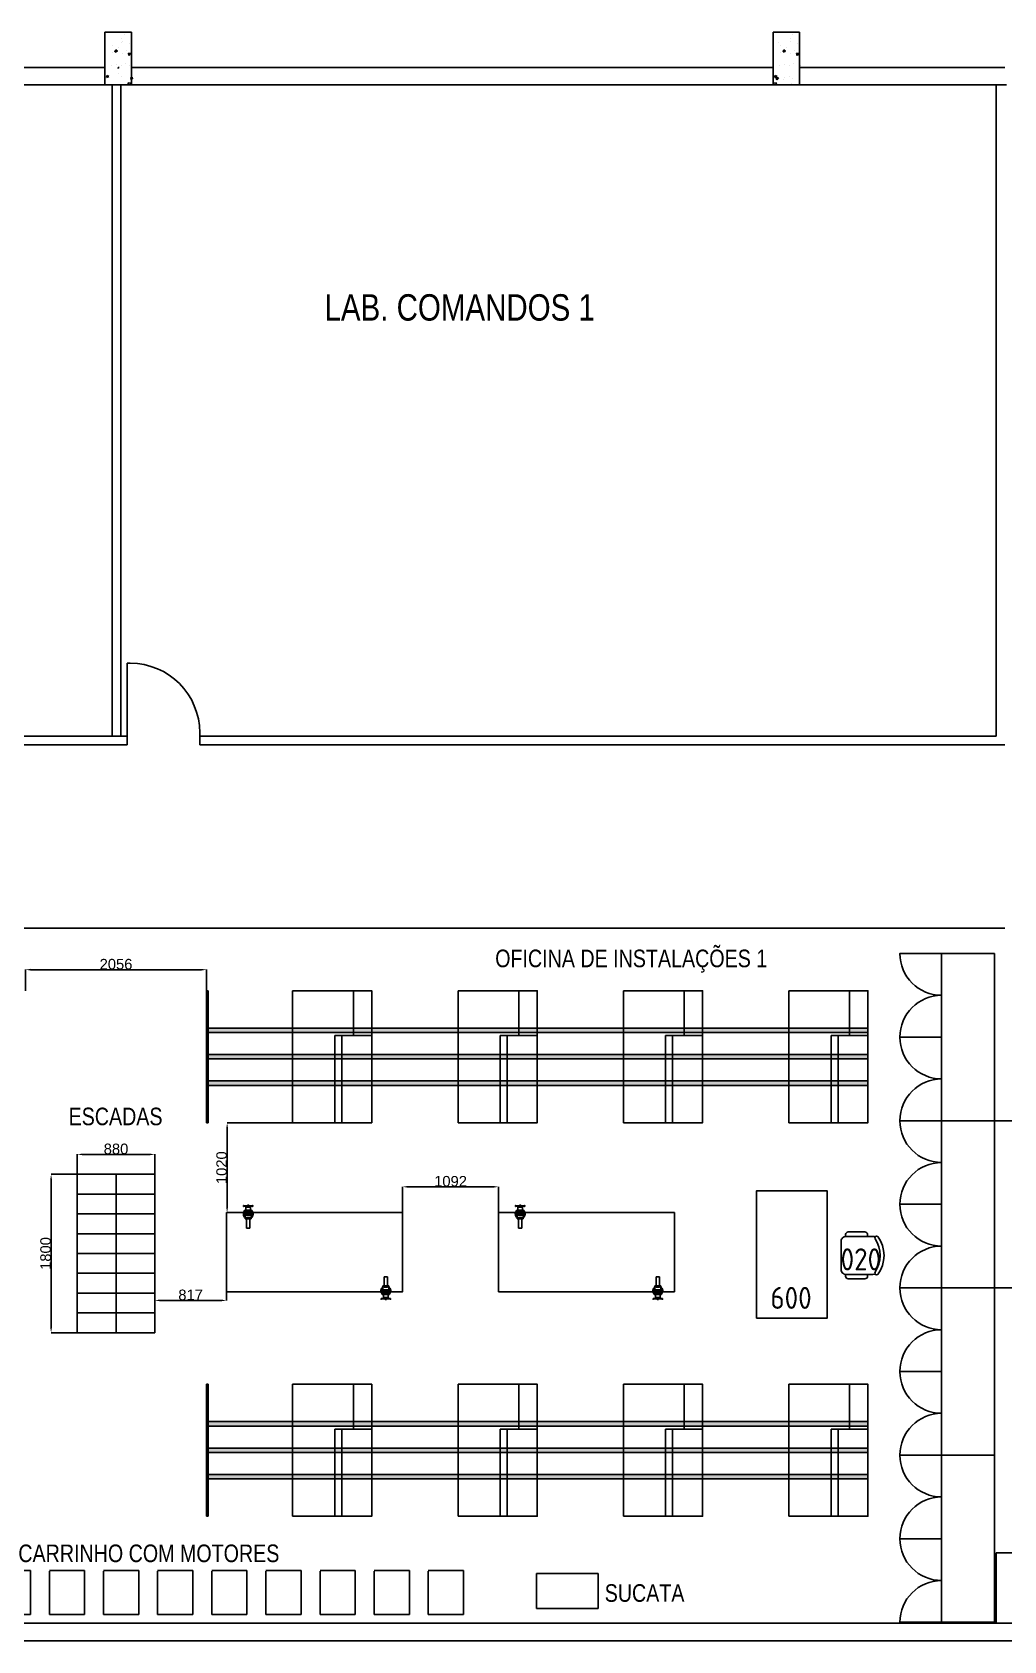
# Model space of a CAD drawing. Header units: millimetres. Extents: x 18768 to 1484868, y -11027 to 520152.
# Drawn here: x 537715 to 548760, y 148345 to 166625 of the extents above; entities that cross this region are included whole.
import ezdxf
from ezdxf.enums import TextEntityAlignment as Align

# ---------------------------------------------------------------- set-up
doc = ezdxf.new("R2010")
doc.units = ezdxf.units.MM
for name, color, linetype in [('4-MOBILIA', 4, 'Continuous'), ('A Construir', 1, 'Continuous'), ('L025-CONTORNO', 7, 'Continuous'), ('L025-TEXTO', 7, 'Continuous'), ('L035-ARRANJO-ADQUIRIR', 102, 'Continuous'), ('L035-TEXTO', 40, 'Continuous'), ('PAREDES', 7, 'Continuous')]:
    doc.layers.add(name, color=color, linetype=linetype)
doc.styles.add('ISO-CP--25', font='isocp.shx', dxfattribs={"height": 250})
doc.styles.get("Standard").update_dxf_attribs({"font": 'arial.ttf'})
doc.dimstyles.new('ISO-25', dxfattribs={"dimtxt": 2.5, "dimasz": 2.5, "dimexe": 1.25, "dimexo": 0.625, "dimtad": 1, "dimtxsty": 'Standard', "dimcen": 2.5, "dimadec": 0, "dimazin": 0, "dimtfac": 1, "dimtmove": 0, "dimatfit": 3, "dimfxl": 1, "dimarcsym": 0})

# ---------------------------------------------------------------- blocks, each defined once
blk = doc.blocks.new('*D175')
at = {"color": 0, "lineweight": -2, "transparency": 16777216}
for p, q in [((537640, 155732), (537640, 155973)), ((537700, 155971), (539636, 155971)), ((539696, 155732), (539696, 155973))]:
    blk.add_line(p, q, dxfattribs=at)
at = {"color": 0, "lineweight": 15, "transparency": 16777216}
for points in [[(537700, 155981), (537700, 155961), (537640, 155971)], [(539636, 155981), (539636, 155961), (539696, 155971)]]:
    blk.add_solid(points, dxfattribs=at)
at = {"layer": 'DEFPOINTS', "color": 0, "lineweight": 15, "transparency": 16777216}
for p in [(539696, 155971), (537640, 155731), (539696, 155731)]:
    blk.add_point(p, dxfattribs=at)
at = {"color": 0, "transparency": 16777216, "insert": (538668, 156033), "char_height": 120, "attachment_point": 5}
blk.add_mtext('2056', dxfattribs=at)
blk = doc.blocks.new('*D172')
at = {"color": 0, "lineweight": -2, "transparency": 16777216}
for p, q in [((541925, 153212), (541925, 153505)), ((541985, 153504), (542957, 153504)), ((543017, 153212), (543017, 153505))]:
    blk.add_line(p, q, dxfattribs=at)
at = {"color": 0, "lineweight": 15, "transparency": 16777216}
for points in [[(541985, 153514), (541985, 153494), (541925, 153504)], [(542957, 153514), (542957, 153494), (543017, 153504)]]:
    blk.add_solid(points, dxfattribs=at)
at = {"layer": 'DEFPOINTS', "color": 0, "lineweight": 15, "transparency": 16777216}
for p in [(543017, 153504), (541925, 153211), (543017, 153211)]:
    blk.add_point(p, dxfattribs=at)
at = {"color": 0, "transparency": 16777216, "insert": (542471, 153566), "char_height": 120, "attachment_point": 5}
blk.add_mtext('1092', dxfattribs=at)
blk = doc.blocks.new('*D176')
at = {"color": 0, "lineweight": -2, "transparency": 16777216}
for p, q in [((541125, 154231), (539930, 154231)), ((539931, 153271), (539931, 154171)), ((539925, 153211), (539933, 153211))]:
    blk.add_line(p, q, dxfattribs=at)
at = {"color": 0, "lineweight": 15, "transparency": 16777216}
for points in [[(539921, 154171), (539941, 154171), (539931, 154231)], [(539921, 153271), (539941, 153271), (539931, 153211)]]:
    blk.add_solid(points, dxfattribs=at)
at = {"layer": 'DEFPOINTS', "color": 0, "lineweight": 15, "transparency": 16777216}
for p in [(539931, 154231), (541126, 154231), (539925, 153211)]:
    blk.add_point(p, dxfattribs=at)
at = {"color": 0, "transparency": 16777216, "insert": (539869, 153721), "char_height": 120, "attachment_point": 5, "rotation": 90}
blk.add_mtext('1020', dxfattribs=at)
blk = doc.blocks.new('*D177')
at = {"color": 0, "lineweight": -2, "transparency": 16777216}
for p, q in [((539108, 152295), (539108, 152212)), ((539925, 152311), (539925, 152212)), ((539865, 152213), (539168, 152213))]:
    blk.add_line(p, q, dxfattribs=at)
at = {"color": 0, "lineweight": 15, "transparency": 16777216}
for points in [[(539168, 152223), (539168, 152203), (539108, 152213)], [(539865, 152223), (539865, 152203), (539925, 152213)]]:
    blk.add_solid(points, dxfattribs=at)
at = {"layer": 'DEFPOINTS', "color": 0, "lineweight": 15, "transparency": 16777216}
for p in [(539108, 152296), (539925, 152311), (539108, 152213)]:
    blk.add_point(p, dxfattribs=at)
at = {"color": 0, "transparency": 16777216, "insert": (539516, 152275), "char_height": 120, "attachment_point": 5}
blk.add_mtext('817', dxfattribs=at)
blk = doc.blocks.new('*D178')
at = {"color": 0, "lineweight": -2, "transparency": 16777216}
for p, q in [((538228, 153646), (538228, 153873)), ((538288, 153872), (539048, 153872)), ((539108, 153646), (539108, 153873))]:
    blk.add_line(p, q, dxfattribs=at)
at = {"color": 0, "lineweight": 15, "transparency": 16777216}
for points in [[(538288, 153882), (538288, 153862), (538228, 153872)], [(539048, 153882), (539048, 153862), (539108, 153872)]]:
    blk.add_solid(points, dxfattribs=at)
at = {"layer": 'DEFPOINTS', "color": 0, "lineweight": 15, "transparency": 16777216}
for p in [(539108, 153872), (538228, 153646), (539108, 153646)]:
    blk.add_point(p, dxfattribs=at)
at = {"color": 0, "transparency": 16777216, "insert": (538668, 153934), "char_height": 120, "attachment_point": 5}
blk.add_mtext('880', dxfattribs=at)
blk = doc.blocks.new('*D179')
at = {"color": 0, "lineweight": -2, "transparency": 16777216}
for p, q in [((538227, 153646), (537929, 153646)), ((537930, 153586), (537930, 151906)), ((538227, 151846), (537929, 151846))]:
    blk.add_line(p, q, dxfattribs=at)
at = {"color": 0, "lineweight": 15, "transparency": 16777216}
for points in [[(537920, 153586), (537940, 153586), (537930, 153646)], [(537920, 151906), (537940, 151906), (537930, 151846)]]:
    blk.add_solid(points, dxfattribs=at)
at = {"layer": 'DEFPOINTS', "color": 0, "lineweight": 15, "transparency": 16777216}
for p in [(538228, 153646), (537930, 151846), (538228, 151846)]:
    blk.add_point(p, dxfattribs=at)
at = {"color": 0, "transparency": 16777216, "insert": (537868, 152746), "char_height": 120, "attachment_point": 5, "rotation": 90}
blk.add_mtext('1800', dxfattribs=at)
blk = doc.blocks.new('*U169')
for p, q in [((-200, 250), (200, 250)), ((-200, -250), (-200, 242)), ((200, 250), (200, -250)), ((200, -250), (-200, -250))]:
    blk.add_line(p, q)
blk = doc.blocks.new('*U170')
at = {"color": 0, "linetype": 'ByBlock', "lineweight": -2, "transparency": 16777216}
for p in [(-8000, 0), (-7385, 0), (-6769, 0), (-6154, 0), (-5538, 0), (-4923, 0), (-4308, 0), (-3692, 0), (-3077, 0), (-2462, 0), (-1846, 0), (-1231, 0), (-615, 0), (0, 0)]:
    blk.add_blockref('*U169', p, dxfattribs=at)
blk = doc.blocks.new('BL_SENAI_id9320210400')
at = {"layer": 'L035-ARRANJO-ADQUIRIR', "color": 0}
for points in [[(-690, 550, -0.290756), (-310, 550, 0.829608), (-284, 579, 0.333333), (-716, 579, 0.829608), (-690, 550)], [(-710, 550, 0.129448), (-717, 523), (-717, 219, 0.414214), (-663, 164), (-338, 164, 0.414214), (-284, 219), (-284, 525, 0.120944), (-290, 550)], [(-717, 464), (-737, 464, 0.414214), (-767, 434), (-767, 244, 0.414214), (-737, 214), (-717, 214)], [(-284, 214), (-264, 214, 0.414214), (-234, 244), (-234, 434, 0.414214), (-264, 464), (-284, 464)]]:
    blk.add_lwpolyline(points, format="xyb", dxfattribs=at)
at = {"layer": 'L025-TEXTO', "style": 'ISO-CP--25'}
blk.add_attdef('rmp_mt_codmaterial', (15, 15), '', height=40, dxfattribs=at)
at = {"layer": 'L025-TEXTO', "style": 'ISO-CP--25', "flags": 1}
for tag in ['rmp_mt_nomeunid', 'rmp_mt_potencia', 'rmp_mt_cod']:
    blk.add_attdef(tag, (15, 15), '', height=40, dxfattribs=at)
blk = doc.blocks.new('BL_SENAI_id9320220810')
at = {"layer": 'L025-CONTORNO', "color": 0}
blk.add_lwpolyline([(-688, 238), (112, 238), (112, 1688), (-688, 1688)], close=True, dxfattribs=at)
at = {"layer": 'L025-TEXTO', "style": 'ISO-CP--25'}
blk.add_attdef('rmp_mt_codmaterial', (15, 15), '', height=40, dxfattribs=at)
at = {"layer": 'L025-TEXTO', "style": 'ISO-CP--25', "flags": 1}
for tag in ['rmp_mt_nomeunid', 'rmp_mt_potencia', 'rmp_mt_cod']:
    blk.add_attdef(tag, (15, 15), '', height=40, dxfattribs=at)
blk = doc.blocks.new('*D180')
at = {"color": 0, "lineweight": -2, "transparency": 16777216}
for p, q in [((548654, 154255), (549010, 154255)), ((549009, 154195), (549009, 152415)), ((548654, 152355), (549010, 152355))]:
    blk.add_line(p, q, dxfattribs=at)
at = {"color": 0, "lineweight": 15, "transparency": 16777216}
for points in [[(548999, 154195), (549019, 154195), (549009, 154255)], [(548999, 152415), (549019, 152415), (549009, 152355)]]:
    blk.add_solid(points, dxfattribs=at)
at = {"layer": 'DEFPOINTS', "color": 0, "lineweight": 15, "transparency": 16777216}
for p in [(548653, 154255), (548653, 152355), (549009, 152355)]:
    blk.add_point(p, dxfattribs=at)
at = {"color": 0, "transparency": 16777216, "insert": (548947, 153305), "char_height": 120, "attachment_point": 5, "rotation": 90}
blk.add_mtext('1900', dxfattribs=at)

msp = doc.modelspace()

# ---------------------------------------------------------------- hatches: boundary and pattern name
at = {"true_color": 0xf4ee51}
h = msp.add_hatch(color=41, dxfattribs=at)
h.dxf.hatch_style = 1
h.paths.add_polyline_path([(540675.884, 155306.259), (539695.884, 155306.259), (539695.884, 155256.259), (540675.884, 155256.259)])
h.paths.add_polyline_path([(541155.749, 155306.259), (540675.884, 155306.259), (540675.884, 155256.259), (541155.749, 155256.259)])
h.paths.add_polyline_path([(541235.504, 155306.259), (541155.749, 155306.259), (541155.749, 155256.259), (541235.504, 155256.259)])
h.paths.add_polyline_path([(541575.884, 155306.259), (541235.504, 155306.259), (541235.504, 155256.259), (541575.884, 155256.259)])
h.paths.add_polyline_path([(542555.884, 155306.259), (541575.884, 155306.259), (541575.884, 155256.259), (542555.884, 155256.259)])
h.paths.add_polyline_path([(543035.749, 155306.259), (542555.884, 155306.259), (542555.884, 155256.259), (543035.749, 155256.259)])
h.paths.add_polyline_path([(543115.504, 155306.259), (543035.749, 155306.259), (543035.749, 155256.259), (543115.504, 155256.259)])
h.paths.add_polyline_path([(543455.884, 155306.259), (543115.504, 155306.259), (543115.504, 155256.259), (543455.884, 155256.259)])
h.paths.add_polyline_path([(544435.884, 155306.259), (543455.884, 155306.259), (543455.884, 155256.259), (544435.884, 155256.259)])
h.paths.add_polyline_path([(545335.884, 155306.259), (544435.884, 155306.259), (544435.884, 155256.259), (545335.884, 155256.259)])
h.paths.add_polyline_path([(546315.884, 155306.259), (545335.884, 155306.259), (545335.884, 155256.259), (546315.884, 155256.259)])
h.paths.add_polyline_path([(546795.749, 155306.259), (546315.884, 155306.259), (546315.884, 155256.259), (546795.749, 155256.259)])
h.paths.add_polyline_path([(546875.504, 155306.259), (546795.749, 155306.259), (546795.749, 155256.259), (546875.504, 155256.259)])
h.paths.add_polyline_path([(547215.884, 155306.259), (546875.504, 155306.259), (546875.504, 155256.259), (547215.884, 155256.259)])
h = msp.add_hatch(color=41, dxfattribs=at)
h.dxf.hatch_style = 1
h.paths.add_polyline_path([(540675.884, 155006.259), (539695.884, 155006.259), (539695.884, 154956.259), (540675.884, 154956.259)])
h.paths.add_polyline_path([(541155.749, 155006.259), (540675.884, 155006.259), (540675.884, 154956.259), (541155.749, 154956.259)])
h.paths.add_polyline_path([(541235.503, 155006.259), (541155.749, 155006.259), (541155.749, 154956.259), (541235.503, 154956.259)])
h.paths.add_polyline_path([(541575.884, 155006.259), (541235.503, 155006.259), (541235.503, 154956.259), (541575.884, 154956.259)])
h.paths.add_polyline_path([(542555.884, 155006.259), (541575.884, 155006.259), (541575.884, 154956.259), (542555.884, 154956.259)])
h.paths.add_polyline_path([(543035.749, 155006.259), (542555.884, 155006.259), (542555.884, 154956.259), (543035.749, 154956.259)])
h.paths.add_polyline_path([(543115.503, 155006.259), (543035.749, 155006.259), (543035.749, 154956.259), (543115.503, 154956.259)])
h.paths.add_polyline_path([(543455.884, 155006.259), (543115.503, 155006.259), (543115.503, 154956.259), (543455.884, 154956.259)])
h.paths.add_polyline_path([(544435.884, 155006.259), (543455.884, 155006.259), (543455.884, 154956.259), (544435.884, 154956.259)])
h.paths.add_polyline_path([(545335.884, 155006.259), (544435.884, 155006.259), (544435.884, 154956.259), (545335.884, 154956.259)])
h.paths.add_polyline_path([(546315.884, 155006.259), (545335.884, 155006.259), (545335.884, 154956.259), (546315.884, 154956.259)])
h.paths.add_polyline_path([(546795.749, 155006.259), (546315.884, 155006.259), (546315.884, 154956.259), (546795.749, 154956.259)])
h.paths.add_polyline_path([(546875.503, 155006.259), (546795.749, 155006.259), (546795.749, 154956.259), (546875.503, 154956.259)])
h.paths.add_polyline_path([(547215.884, 155006.259), (546875.503, 155006.259), (546875.503, 154956.259), (547215.884, 154956.259)])
h = msp.add_hatch(color=41, dxfattribs=at)
h.dxf.hatch_style = 1
h.paths.add_polyline_path([(540675.884, 154706.259), (539695.884, 154706.259), (539695.884, 154656.259), (540675.884, 154656.259)])
h.paths.add_polyline_path([(541155.749, 154706.259), (540675.884, 154706.259), (540675.884, 154656.259), (541155.749, 154656.259)])
h.paths.add_polyline_path([(541235.504, 154706.259), (541155.749, 154706.259), (541155.749, 154656.259), (541235.504, 154656.259)])
h.paths.add_polyline_path([(541575.884, 154706.259), (541235.504, 154706.259), (541235.504, 154656.259), (541575.884, 154656.259)])
h.paths.add_polyline_path([(542555.884, 154706.259), (541575.884, 154706.259), (541575.884, 154656.259), (542555.884, 154656.259)])
h.paths.add_polyline_path([(543035.749, 154706.259), (542555.884, 154706.259), (542555.884, 154656.259), (543035.749, 154656.259)])
h.paths.add_polyline_path([(543115.504, 154706.259), (543035.749, 154706.259), (543035.749, 154656.259), (543115.504, 154656.259)])
h.paths.add_polyline_path([(543455.884, 154706.259), (543115.504, 154706.259), (543115.504, 154656.259), (543455.884, 154656.259)])
h.paths.add_polyline_path([(544435.884, 154706.259), (543455.884, 154706.259), (543455.884, 154656.259), (544435.884, 154656.259)])
h.paths.add_polyline_path([(545335.884, 154706.259), (544435.884, 154706.259), (544435.884, 154656.259), (545335.884, 154656.259)])
h.paths.add_polyline_path([(546315.884, 154706.259), (545335.884, 154706.259), (545335.884, 154656.259), (546315.884, 154656.259)])
h.paths.add_polyline_path([(546795.749, 154706.259), (546315.884, 154706.259), (546315.884, 154656.259), (546795.749, 154656.259)])
h.paths.add_polyline_path([(546875.504, 154706.259), (546795.749, 154706.259), (546795.749, 154656.259), (546875.504, 154656.259)])
h.paths.add_polyline_path([(547215.884, 154706.259), (546875.504, 154706.259), (546875.504, 154656.259), (547215.884, 154656.259)])
h = msp.add_hatch(color=41, dxfattribs=at)
h.dxf.hatch_style = 1
h.paths.add_polyline_path([(540675.884, 150835.481), (539695.884, 150835.481), (539695.884, 150785.481), (540675.884, 150785.481)])
h.paths.add_polyline_path([(541155.749, 150835.481), (540675.884, 150835.481), (540675.884, 150785.481), (541155.749, 150785.481)])
h.paths.add_polyline_path([(541235.504, 150835.481), (541155.749, 150835.481), (541155.749, 150785.481), (541235.504, 150785.481)])
h.paths.add_polyline_path([(541575.884, 150835.481), (541235.504, 150835.481), (541235.504, 150785.481), (541575.884, 150785.481)])
h.paths.add_polyline_path([(542555.884, 150835.481), (541575.884, 150835.481), (541575.884, 150785.481), (542555.884, 150785.481)])
h.paths.add_polyline_path([(543035.749, 150835.481), (542555.884, 150835.481), (542555.884, 150785.481), (543035.749, 150785.481)])
h.paths.add_polyline_path([(543115.504, 150835.481), (543035.749, 150835.481), (543035.749, 150785.481), (543115.504, 150785.481)])
h.paths.add_polyline_path([(543455.884, 150835.481), (543115.504, 150835.481), (543115.504, 150785.481), (543455.884, 150785.481)])
h.paths.add_polyline_path([(544435.884, 150835.481), (543455.884, 150835.481), (543455.884, 150785.481), (544435.884, 150785.481)])
h.paths.add_polyline_path([(545335.884, 150835.481), (544435.884, 150835.481), (544435.884, 150785.481), (545335.884, 150785.481)])
h.paths.add_polyline_path([(546315.884, 150835.481), (545335.884, 150835.481), (545335.884, 150785.481), (546315.884, 150785.481)])
h.paths.add_polyline_path([(546795.749, 150835.481), (546315.884, 150835.481), (546315.884, 150785.481), (546795.749, 150785.481)])
h.paths.add_polyline_path([(546875.504, 150835.481), (546795.749, 150835.481), (546795.749, 150785.481), (546875.504, 150785.481)])
h.paths.add_polyline_path([(547215.884, 150835.481), (546875.504, 150835.481), (546875.504, 150785.481), (547215.884, 150785.481)])
h = msp.add_hatch(color=41, dxfattribs=at)
h.dxf.hatch_style = 1
h.paths.add_polyline_path([(540675.884, 150535.481), (539695.884, 150535.481), (539695.884, 150485.481), (540675.884, 150485.481)])
h.paths.add_polyline_path([(541155.749, 150535.481), (540675.884, 150535.481), (540675.884, 150485.481), (541155.749, 150485.481)])
h.paths.add_polyline_path([(541235.503, 150535.481), (541155.749, 150535.481), (541155.749, 150485.481), (541235.503, 150485.481)])
h.paths.add_polyline_path([(541575.884, 150535.481), (541235.503, 150535.481), (541235.503, 150485.481), (541575.884, 150485.481)])
h.paths.add_polyline_path([(542555.884, 150535.481), (541575.884, 150535.481), (541575.884, 150485.481), (542555.884, 150485.481)])
h.paths.add_polyline_path([(543035.749, 150535.481), (542555.884, 150535.481), (542555.884, 150485.481), (543035.749, 150485.481)])
h.paths.add_polyline_path([(543115.503, 150535.481), (543035.749, 150535.481), (543035.749, 150485.481), (543115.503, 150485.481)])
h.paths.add_polyline_path([(543455.884, 150535.481), (543115.503, 150535.481), (543115.503, 150485.481), (543455.884, 150485.481)])
h.paths.add_polyline_path([(544435.884, 150535.481), (543455.884, 150535.481), (543455.884, 150485.481), (544435.884, 150485.481)])
h.paths.add_polyline_path([(545335.884, 150535.481), (544435.884, 150535.481), (544435.884, 150485.481), (545335.884, 150485.481)])
h.paths.add_polyline_path([(546315.884, 150535.481), (545335.884, 150535.481), (545335.884, 150485.481), (546315.884, 150485.481)])
h.paths.add_polyline_path([(546795.749, 150535.481), (546315.884, 150535.481), (546315.884, 150485.481), (546795.749, 150485.481)])
h.paths.add_polyline_path([(546875.503, 150535.481), (546795.749, 150535.481), (546795.749, 150485.481), (546875.503, 150485.481)])
h.paths.add_polyline_path([(547215.884, 150535.481), (546875.503, 150535.481), (546875.503, 150485.481), (547215.884, 150485.481)])
h = msp.add_hatch(color=41, dxfattribs=at)
h.dxf.hatch_style = 1
h.paths.add_polyline_path([(540675.884, 150235.481), (539695.884, 150235.481), (539695.884, 150185.481), (540675.884, 150185.481)])
h.paths.add_polyline_path([(541155.749, 150235.481), (540675.884, 150235.481), (540675.884, 150185.481), (541155.749, 150185.481)])
h.paths.add_polyline_path([(541235.504, 150235.481), (541155.749, 150235.481), (541155.749, 150185.481), (541235.504, 150185.481)])
h.paths.add_polyline_path([(541575.884, 150235.481), (541235.504, 150235.481), (541235.504, 150185.481), (541575.884, 150185.481)])
h.paths.add_polyline_path([(542555.884, 150235.481), (541575.884, 150235.481), (541575.884, 150185.481), (542555.884, 150185.481)])
h.paths.add_polyline_path([(543035.749, 150235.481), (542555.884, 150235.481), (542555.884, 150185.481), (543035.749, 150185.481)])
h.paths.add_polyline_path([(543115.504, 150235.481), (543035.749, 150235.481), (543035.749, 150185.481), (543115.504, 150185.481)])
h.paths.add_polyline_path([(543455.884, 150235.481), (543115.504, 150235.481), (543115.504, 150185.481), (543455.884, 150185.481)])
h.paths.add_polyline_path([(544435.884, 150235.481), (543455.884, 150235.481), (543455.884, 150185.481), (544435.884, 150185.481)])
h.paths.add_polyline_path([(545335.884, 150235.481), (544435.884, 150235.481), (544435.884, 150185.481), (545335.884, 150185.481)])
h.paths.add_polyline_path([(546315.884, 150235.481), (545335.884, 150235.481), (545335.884, 150185.481), (546315.884, 150185.481)])
h.paths.add_polyline_path([(546795.749, 150235.481), (546315.884, 150235.481), (546315.884, 150185.481), (546795.749, 150185.481)])
h.paths.add_polyline_path([(546875.504, 150235.481), (546795.749, 150235.481), (546795.749, 150185.481), (546875.504, 150185.481)])
h.paths.add_polyline_path([(547215.884, 150235.481), (546875.504, 150235.481), (546875.504, 150185.481), (547215.884, 150185.481)])

# ---------------------------------------------------------------- linework, layer by layer
for p, q in [((538830.251, 159453.508), (538795.251, 159453.508)), ((539620.251, 158663.508), (539620.251, 158524.6)), ((539695.884, 155731.259), (539715.884, 155731.259)), ((539715.884, 155731.259), (539715.884, 154231.259)), ((540675.884, 155731.259), (540675.884, 154231.259)), ((541367.194, 155731.259), (541367.194, 155221.759)), ((542555.884, 155731.259), (542555.884, 154231.259)), ((543247.194, 155731.259), (543247.194, 155221.759)), ((544435.884, 155731.259), (544435.884, 154231.259)), ((545127.194, 155731.259), (545127.194, 155221.759)), ((546315.884, 155731.259), (546315.884, 154231.259)), ((547007.194, 155731.259), (547007.194, 155221.759)), ((547215.884, 155306.259), (539695.884, 155306.259)), ((539695.884, 155306.259), (539695.884, 155256.259)), ((539695.884, 155256.259), (547215.884, 155256.259)), ((541575.884, 155221.759), (541155.749, 155221.759)), ((541155.749, 155221.759), (541155.749, 154231.259)), ((541235.503, 155221.759), (541235.503, 154231.259)), ((543455.884, 155221.759), (543035.749, 155221.759)), ((543035.749, 155221.759), (543035.749, 154231.259)), ((543115.503, 155221.759), (543115.503, 154231.259)), ((545335.884, 155221.759), (544915.749, 155221.759)), ((544915.749, 155221.759), (544915.749, 154231.259)), ((544995.503, 155221.759), (544995.503, 154231.259)), ((547215.884, 155221.759), (546795.749, 155221.759)), ((546795.749, 155221.759), (546795.749, 154231.259)), ((546875.503, 155221.759), (546875.503, 154231.259)), ((547215.884, 155256.259), (547215.884, 155306.259)), ((547215.884, 155006.259), (539695.884, 155006.259)), ((539695.884, 155006.259), (539695.884, 154956.259)), ((539695.884, 154956.259), (547215.884, 154956.259)), ((547215.884, 154956.259), (547215.884, 155006.259)), ((547215.884, 154706.259), (539695.884, 154706.259)), ((539695.884, 154706.259), (539695.884, 154656.259)), ((539695.884, 154656.259), (547215.884, 154656.259)), ((547215.884, 154656.259), (547215.884, 154706.259)), ((539715.884, 154231.259), (539695.884, 154231.259)), ((538227.85, 153645.87), (538667.85, 153645.87)), ((538227.85, 151845.87), (538227.85, 153645.87)), ((538667.85, 153645.87), (538667.85, 151845.87)), ((539107.85, 153645.87), (538667.85, 153645.87)), ((538667.85, 153645.87), (538667.85, 151845.87)), ((539107.85, 151845.87), (539107.85, 153645.87)), ((538227.85, 153420.87), (538667.85, 153420.87)), ((539107.85, 153420.87), (538667.85, 153420.87)), ((538227.85, 153195.87), (538667.85, 153195.87)), ((539107.85, 153195.87), (538667.85, 153195.87)), ((538227.85, 152970.87), (538667.85, 152970.87)), ((539107.85, 152970.87), (538667.85, 152970.87)), ((538227.85, 152745.87), (538667.85, 152745.87)), ((539107.85, 152745.87), (538667.85, 152745.87)), ((538227.85, 152520.87), (538667.85, 152520.87)), ((539107.85, 152520.87), (538667.85, 152520.87)), ((538227.85, 152295.87), (538667.85, 152295.87)), ((539107.85, 152295.87), (538667.85, 152295.87)), ((538227.85, 152070.87), (538667.85, 152070.87)), ((539107.85, 152070.87), (538667.85, 152070.87)), ((538667.85, 151845.87), (538227.85, 151845.87)), ((538667.85, 151845.87), (539107.85, 151845.87)), ((539695.884, 151260.481), (539715.884, 151260.481)), ((539715.884, 151260.481), (539715.884, 149760.481)), ((540675.884, 151260.481), (540675.884, 149760.481)), ((541367.194, 151260.481), (541367.194, 150750.981)), ((542555.884, 151260.481), (542555.884, 149760.481)), ((543247.194, 151260.481), (543247.194, 150750.981)), ((544435.884, 151260.481), (544435.884, 149760.481)), ((545127.194, 151260.481), (545127.194, 150750.981)), ((546315.884, 151260.481), (546315.884, 149760.481)), ((547007.194, 151260.481), (547007.194, 150750.981)), ((547215.884, 150835.481), (539695.884, 150835.481)), ((539695.884, 150835.481), (539695.884, 150785.481)), ((547215.884, 150785.481), (547215.884, 150835.481)), ((539695.884, 150785.481), (547215.884, 150785.481)), ((541575.884, 150750.981), (541155.749, 150750.981)), ((541155.749, 150750.981), (541155.749, 149760.481)), ((541235.503, 150750.981), (541235.503, 149760.481)), ((543455.884, 150750.981), (543035.749, 150750.981)), ((543035.749, 150750.981), (543035.749, 149760.481)), ((543115.503, 150750.981), (543115.503, 149760.481)), ((545335.884, 150750.981), (544915.749, 150750.981)), ((544915.749, 150750.981), (544915.749, 149760.481)), ((544995.503, 150750.981), (544995.503, 149760.481)), ((547215.884, 150750.981), (546795.749, 150750.981)), ((546795.749, 150750.981), (546795.749, 149760.481)), ((546875.503, 150750.981), (546875.503, 149760.481)), ((547215.884, 150535.481), (539695.884, 150535.481)), ((539695.884, 150535.481), (539695.884, 150485.481)), ((539695.884, 150485.481), (547215.884, 150485.481)), ((547215.884, 150485.481), (547215.884, 150535.481)), ((547215.884, 150235.481), (539695.884, 150235.481)), ((539695.884, 150235.481), (539695.884, 150185.481)), ((539695.884, 150185.481), (547215.884, 150185.481)), ((547215.884, 150185.481), (547215.884, 150235.481)), ((539715.884, 149760.481), (539695.884, 149760.481)), ((543447.195, 149110.116), (544147.195, 149110.116)), ((543447.195, 148710.116), (543447.195, 149110.116)), ((544147.195, 149110.116), (544147.195, 148710.116)), ((544147.195, 148710.116), (543447.195, 148710.116))]:
    msp.add_line(p, q)
at = {"color": 2}
for p, q in [((548053.065, 155204.932), (547578.065, 155204.932)), ((548053.065, 153304.932), (547578.065, 153304.932)), ((548053.065, 151404.932), (547578.065, 151404.932)), ((548053.065, 149504.932), (547578.065, 149504.932))]:
    msp.add_line(p, q, dxfattribs=at)
for points in [[(548053.065, 156154.932), (547578.065, 156154.932, 0.414213562), (548053.065, 155679.932, 0.414213562), (547578.065, 155204.932, 0.414213562), (548053.065, 154729.932, 0.414213562), (547578.065, 154254.932), (548053.065, 154254.932)], [(548053.065, 154254.932), (547578.065, 154254.932, 0.414213562), (548053.065, 153779.932, 0.414213562), (547578.065, 153304.932, 0.414213562), (548053.065, 152829.932, 0.414213562), (547578.065, 152354.932), (548053.065, 152354.932)], [(548053.065, 152354.932), (547578.065, 152354.932, 0.414213562), (548053.065, 151879.932, 0.414213562), (547578.065, 151404.932, 0.414213562), (548053.065, 150929.932, 0.414213562), (547578.065, 150454.932), (548053.065, 150454.932)], [(548053.065, 150454.932), (547578.065, 150454.932, 0.414213562), (548053.065, 149979.932, 0.414213562), (547578.065, 149504.932, 0.414213562), (548053.065, 149029.932, 0.414213562), (547578.065, 148554.932), (548053.065, 148554.932)]]:
    msp.add_lwpolyline(points, format="xyb", dxfattribs=at)
for points in [[(548653.065, 156154.932), (548653.065, 154254.932), (548053.065, 154254.932), (548053.065, 156154.932)], [(548653.065, 154254.932), (548653.065, 152354.932), (548053.065, 152354.932), (548053.065, 154254.932)], [(548653.065, 152354.932), (548653.065, 150454.932), (548053.065, 150454.932), (548053.065, 152354.932)], [(548653.065, 150454.932), (548653.065, 148554.932), (548053.065, 148554.932), (548053.065, 150454.932)]]:
    msp.add_lwpolyline(points, close=True)
for points in [[(539695.884, 155731.259), (539695.884, 154231.259)], [(541575.884, 154231.259), (541575.884, 155731.259), (540675.884, 155731.259)], [(541575.884, 155731.259), (541575.884, 154231.259)], [(543455.884, 154231.259), (543455.884, 155731.259), (542555.884, 155731.259)], [(543455.884, 155731.259), (543455.884, 154231.259)], [(545335.884, 154231.259), (545335.884, 155731.259), (544435.884, 155731.259)], [(545335.884, 155731.259), (545335.884, 154231.259)], [(547215.884, 154231.259), (547215.884, 155731.259), (546315.884, 155731.259)], [(540675.884, 154231.259), (541575.884, 154231.259), (541575.884, 155256.259)], [(542555.884, 154231.259), (543455.884, 154231.259), (543455.884, 155256.259)], [(544435.884, 154231.259), (545335.884, 154231.259), (545335.884, 155256.259)], [(546315.884, 154231.259), (547215.884, 154231.259), (547215.884, 155256.259)], [(539695.884, 151260.481), (539695.884, 149760.481)], [(541575.884, 149760.481), (541575.884, 151260.481), (540675.884, 151260.481)], [(541575.884, 151260.481), (541575.884, 149760.481)], [(543455.884, 149760.481), (543455.884, 151260.481), (542555.884, 151260.481)], [(543455.884, 151260.481), (543455.884, 149760.481)], [(545335.884, 149760.481), (545335.884, 151260.481), (544435.884, 151260.481)], [(545335.884, 151260.481), (545335.884, 149760.481)], [(547215.884, 149760.481), (547215.884, 151260.481), (546315.884, 151260.481)], [(540675.884, 149760.481), (541575.884, 149760.481), (541575.884, 150785.481)], [(542555.884, 149760.481), (543455.884, 149760.481), (543455.884, 150785.481)], [(544435.884, 149760.481), (545335.884, 149760.481), (545335.884, 150785.481)], [(546315.884, 149760.481), (547215.884, 149760.481), (547215.884, 150785.481)]]:
    msp.add_lwpolyline(points)
at = {"layer": 'A Construir'}
msp.add_line((528563.224, 156444.6), (548772.475, 156444.6), dxfattribs=at)
at = {"layer": 'L035-ARRANJO-ADQUIRIR'}
for p, q in [((540132.961, 153213.338), (540132.961, 153219.19)), ((540208.959, 153213.338), (540132.961, 153213.338)), ((540132.961, 153206.613), (540132.961, 153200.761)), ((540208.959, 153206.613), (540132.961, 153206.613)), ((540141.164, 153219.19), (540208.959, 153219.19)), ((540141.164, 153200.761), (540208.959, 153200.761)), ((540144.322, 153275.227), (540197.598, 153275.227)), ((540144.322, 153275.227), (540144.322, 153248.088)), ((540144.322, 153270.809), (540197.598, 153270.809)), ((540186.125, 153236.728), (540155.795, 153236.728)), ((540197.598, 153275.227), (540197.598, 153248.088)), ((540208.959, 153219.19), (540208.959, 153213.338)), ((540208.959, 153200.761), (540208.959, 153206.613)), ((543224.813, 153213.338), (543224.813, 153219.19)), ((543300.811, 153213.338), (543224.813, 153213.338)), ((543224.813, 153206.613), (543224.813, 153200.761)), ((543300.811, 153206.613), (543224.813, 153206.613)), ((543233.016, 153219.19), (543300.811, 153219.19)), ((543233.016, 153200.761), (543300.811, 153200.761)), ((543236.174, 153275.227), (543289.45, 153275.227)), ((543236.174, 153275.227), (543236.174, 153248.088)), ((543236.174, 153270.809), (543289.45, 153270.809)), ((543277.977, 153236.728), (543247.648, 153236.728)), ((543289.45, 153275.227), (543289.45, 153248.088)), ((543300.811, 153219.19), (543300.811, 153213.338)), ((543300.811, 153200.761), (543300.811, 153206.613)), ((540136.67, 153139.75), (540136.67, 153180.635)), ((540205.251, 153139.75), (540136.67, 153139.75)), ((540152.63, 153035.042), (540152.63, 153139.75)), ((540152.63, 153035.042), (540189.291, 153035.042)), ((540189.291, 153139.75), (540189.291, 153035.042)), ((540205.251, 153180.635), (540205.251, 153139.75)), ((543228.522, 153139.75), (543228.522, 153180.635)), ((543297.103, 153139.75), (543228.522, 153139.75)), ((543244.482, 153035.042), (543244.482, 153139.75)), ((543244.482, 153035.042), (543281.143, 153035.042)), ((543281.143, 153139.75), (543281.143, 153035.042)), ((543297.103, 153180.635), (543297.103, 153139.75)), ((541753.24, 152482.418), (541716.579, 152482.418)), ((541716.579, 152377.71), (541716.579, 152482.418)), ((541753.24, 152482.418), (541753.24, 152377.71)), ((544845.092, 152482.418), (544808.431, 152482.418)), ((544808.431, 152377.71), (544808.431, 152482.418)), ((544845.092, 152482.418), (544845.092, 152377.71)), ((541696.911, 152316.699), (541696.911, 152310.847)), ((541696.911, 152310.847), (541772.908, 152310.847)), ((541696.911, 152298.27), (541696.911, 152304.122)), ((541696.911, 152304.122), (541772.908, 152304.122)), ((541764.706, 152298.27), (541696.911, 152298.27)), ((541700.619, 152336.825), (541700.619, 152377.71)), ((541700.619, 152377.71), (541769.2, 152377.71)), ((541719.745, 152280.732), (541750.074, 152280.732)), ((541769.2, 152377.71), (541769.2, 152336.825)), ((541772.908, 152310.847), (541772.908, 152316.699)), ((541772.908, 152304.122), (541772.908, 152298.27)), ((544788.763, 152316.699), (544788.763, 152310.847)), ((544856.558, 152316.699), (544788.763, 152316.699)), ((544788.763, 152310.847), (544864.76, 152310.847)), ((544788.763, 152298.27), (544788.763, 152304.122)), ((544788.763, 152304.122), (544864.76, 152304.122)), ((544856.558, 152298.27), (544788.763, 152298.27)), ((544792.471, 152336.825), (544792.471, 152377.71)), ((544792.471, 152377.71), (544861.052, 152377.71)), ((544811.597, 152280.732), (544841.926, 152280.732)), ((544861.052, 152377.71), (544861.052, 152336.825)), ((544864.76, 152310.847), (544864.76, 152316.699)), ((544864.76, 152304.122), (544864.76, 152298.27)), ((541708.271, 152242.233), (541708.271, 152269.372)), ((541761.548, 152246.651), (541708.271, 152246.651)), ((541761.548, 152242.233), (541708.271, 152242.233)), ((541761.548, 152242.233), (541761.548, 152269.372)), ((544800.123, 152242.233), (544800.123, 152269.372)), ((544853.4, 152246.651), (544800.123, 152246.651)), ((544853.4, 152242.233), (544800.123, 152242.233)), ((544853.4, 152242.233), (544853.4, 152269.372))]:
    msp.add_line(p, q, dxfattribs=at)
for points in [[(541924.704, 153211.211), (539924.704, 153211.211), (539924.704, 152311.211), (541924.704, 152311.211)], [(540117.301, 153281.226), (540121.415, 153281.226), (540121.415, 153290.617), (540117.301, 153290.617)], [(540132.961, 153236.728), (540132.961, 153219.19), (540208.959, 153219.19), (540208.959, 153236.728)], [(540132.961, 153183.223), (540132.961, 153200.761), (540208.959, 153200.761), (540208.959, 153183.223)], [(540178.968, 153275.227), (540163.172, 153275.227), (540163.172, 153293.845), (540178.968, 153293.845)], [(540224.838, 153281.226), (540220.724, 153281.226), (540220.724, 153290.617), (540224.838, 153290.617)], [(545016.556, 153211.211), (543016.556, 153211.211), (543016.556, 152311.211), (545016.556, 152311.211)], [(543209.153, 153281.226), (543213.267, 153281.226), (543213.267, 153290.617), (543209.153, 153290.617)], [(543224.813, 153236.728), (543224.813, 153219.19), (543300.811, 153219.19), (543300.811, 153236.728)], [(543224.813, 153183.223), (543224.813, 153200.761), (543300.811, 153200.761), (543300.811, 153183.223)], [(543270.82, 153275.227), (543255.024, 153275.227), (543255.024, 153293.845), (543270.82, 153293.845)], [(543316.69, 153281.226), (543312.576, 153281.226), (543312.576, 153290.617), (543316.69, 153290.617)], [(540187.139, 153139.75), (540154.781, 153139.75), (540154.781, 153155.41), (540187.139, 153155.41)], [(543278.991, 153139.75), (543246.634, 153139.75), (543246.634, 153155.41), (543278.991, 153155.41)], [(541772.908, 152334.237), (541772.908, 152316.699), (541696.911, 152316.699), (541696.911, 152334.237)], [(541772.908, 152280.732), (541772.908, 152298.27), (541696.911, 152298.27), (541696.911, 152280.732)], [(541718.731, 152377.71), (541751.088, 152377.71), (541751.088, 152362.05), (541718.731, 152362.05)], [(544864.76, 152334.237), (544864.76, 152316.699), (544788.763, 152316.699), (544788.763, 152334.237)], [(544864.76, 152280.732), (544864.76, 152298.27), (544788.763, 152298.27), (544788.763, 152280.732)], [(544810.583, 152377.71), (544842.94, 152377.71), (544842.94, 152362.05), (544810.583, 152362.05)], [(541681.031, 152236.234), (541685.145, 152236.234), (541685.145, 152226.843), (541681.031, 152226.843)], [(541726.902, 152242.233), (541742.698, 152242.233), (541742.698, 152223.615), (541726.902, 152223.615)], [(541788.568, 152236.234), (541784.455, 152236.234), (541784.455, 152226.843), (541788.568, 152226.843)], [(544772.884, 152236.234), (544776.997, 152236.234), (544776.997, 152226.843), (544772.884, 152226.843)], [(544818.754, 152242.233), (544834.55, 152242.233), (544834.55, 152223.615), (544818.754, 152223.615)], [(544880.42, 152236.234), (544876.307, 152236.234), (544876.307, 152226.843), (544880.42, 152226.843)]]:
    msp.add_lwpolyline(points, close=True, dxfattribs=at)
for points in [[(540163.172, 153283.867), (540121.415, 153283.867), (540121.415, 153287.976), (540163.172, 153287.976)], [(540178.968, 153287.976), (540220.724, 153287.976), (540220.724, 153283.867), (540178.968, 153283.867)], [(543255.024, 153283.867), (543213.267, 153283.867), (543213.267, 153287.976), (543255.024, 153287.976)], [(543270.82, 153287.976), (543312.576, 153287.976), (543312.576, 153283.867), (543270.82, 153283.867)], [(541726.902, 152229.485), (541685.145, 152229.485), (541685.145, 152233.593), (541726.902, 152233.593)], [(541742.698, 152233.593), (541784.455, 152233.593), (541784.455, 152229.485), (541742.698, 152229.485)], [(544818.754, 152229.485), (544776.997, 152229.485), (544776.997, 152233.593), (544818.754, 152233.593)], [(544834.55, 152233.593), (544876.307, 152233.593), (544876.307, 152229.485), (544834.55, 152229.485)]]:
    msp.add_lwpolyline(points, dxfattribs=at)
for centre in [(540124.312, 153193.974), (540217.609, 153193.974), (543216.164, 153193.974), (543309.461, 153193.974), (541688.261, 152323.486), (541781.558, 152323.486), (544780.113, 152323.486), (544873.41, 152323.486)]:
    msp.add_circle(centre, 4.459, dxfattribs=at)
for centre, radius, start, end in [((540170.96, 153195.287), 55.537, 131.738552, 231.8706706), ((540132.961, 153248.088), 11.36, 270, 0), ((540208.959, 153248.088), 11.36, 180, 270), ((540170.96, 153195.287), 55.537, 308.1293294, 48.261448), ((543262.812, 153195.287), 55.537, 131.738552, 231.8706706), ((543224.813, 153248.088), 11.36, 270, 0), ((543300.811, 153248.088), 11.36, 180, 270), ((543262.812, 153195.287), 55.537, 308.1293294, 48.261448), ((540134.081, 153180.635), 2.588, 0, 90), ((540207.839, 153180.635), 2.588, 90, 180), ((543225.933, 153180.635), 2.588, 0, 90), ((543299.691, 153180.635), 2.588, 90, 180), ((541734.909, 152322.173), 55.537, 128.1293294, 228.261448), ((541696.911, 152269.372), 11.36, 0, 90), ((541698.031, 152336.825), 2.588, 270, 0), ((541772.908, 152269.372), 11.36, 90, 180), ((541734.909, 152322.173), 55.537, 311.738552, 51.8706706), ((541771.788, 152336.825), 2.588, 180, 270), ((544826.762, 152322.173), 55.537, 128.1293294, 228.261448), ((544788.763, 152269.372), 11.36, 0, 90), ((544789.883, 152336.825), 2.588, 270, 0), ((544864.76, 152269.372), 11.36, 90, 180), ((544826.762, 152322.173), 55.537, 311.738552, 51.8706706), ((544863.64, 152336.825), 2.588, 180, 270)]:
    msp.add_arc(centre, radius, start, end, dxfattribs=at)
at = {"layer": 'PAREDES'}
for p, q in [((538542.475, 166024.6), (538542.475, 166624.6)), ((538842.475, 166624.6), (538542.475, 166624.6)), ((538735.768, 166552.226), (538735.768, 166552.226)), ((538765.255, 166603.071), (538765.255, 166603.071)), ((538842.475, 166024.6), (538842.475, 166624.6)), ((546437.475, 166624.6), (546137.475, 166624.6)), ((546137.475, 166024.6), (546137.475, 166624.6)), ((546330.768, 166552.226), (546330.768, 166552.226)), ((546360.255, 166603.071), (546360.255, 166603.071)), ((546437.475, 166024.6), (546437.475, 166624.6)), ((538627.827, 166475.202), (538627.827, 166475.202)), ((538630.54, 166394.461), (538630.54, 166394.461)), ((538664.357, 166423.431), (538656.247, 166399.259)), ((538684.279, 166410.007), (538656.272, 166399.256)), ((538684.279, 166410.007), (538664.382, 166423.427)), ((538690.98, 166454.857), (538690.98, 166454.857)), ((538731.641, 166508.587), (538731.641, 166508.587)), ((538737.727, 166384.683), (538737.727, 166384.683)), ((538742.591, 166517.841), (538742.591, 166517.841)), ((538782.032, 166414.405), (538782.032, 166414.405)), ((538810.178, 166384.153), (538814.803, 166359.08)), ((538834.111, 166382.058), (538810.203, 166384.15)), ((538834.111, 166382.058), (538814.828, 166359.077)), ((538820.17, 166499.565), (538820.17, 166499.565)), ((546201.641, 166508.587), (546201.641, 166508.587)), ((546222.827, 166475.202), (546222.827, 166475.202)), ((546225.54, 166394.461), (546225.54, 166394.461)), ((546259.357, 166423.431), (546251.247, 166399.259)), ((546279.279, 166410.007), (546251.272, 166399.256)), ((546279.279, 166410.007), (546259.382, 166423.427)), ((546285.98, 166454.857), (546285.98, 166454.857)), ((546332.727, 166384.683), (546332.727, 166384.683)), ((546337.591, 166517.841), (546337.591, 166517.841)), ((546377.032, 166414.405), (546377.032, 166414.405)), ((546405.178, 166384.153), (546409.803, 166359.08)), ((546429.111, 166382.058), (546405.203, 166384.15)), ((546429.111, 166382.058), (546409.828, 166359.077)), ((546415.17, 166499.565), (546415.17, 166499.565)), ((538542.475, 166224.6), (528563.224, 166224.6)), ((538613.086, 166250.459), (538613.086, 166250.459)), ((538676.805, 166256.641), (538676.805, 166256.641)), ((538692.475, 166224.6), (538692.475, 166213.263)), ((538701.988, 166224.6), (538692.475, 166224.6)), ((538732.864, 166251.526), (538732.864, 166251.526)), ((538776.941, 166269.824), (538776.941, 166269.824)), ((538826.615, 166241.437), (538826.615, 166241.437)), ((546137.475, 166224.6), (538842.475, 166224.6)), ((546208.086, 166250.459), (546208.086, 166250.459)), ((546271.805, 166256.641), (546271.805, 166256.641)), ((546327.864, 166251.526), (546327.864, 166251.526)), ((546371.941, 166269.824), (546371.941, 166269.824)), ((548772.475, 166224.6), (546437.475, 166224.6)), ((546451.615, 166241.437), (546451.615, 166241.437)), ((548792.475, 166024.6), (528563.224, 166024.6)), ((538567.031, 166133.371), (538558.92, 166109.199)), ((538586.953, 166119.947), (538558.946, 166109.196)), ((538586.953, 166119.947), (538567.056, 166133.367)), ((538622.475, 166024.6), (538622.475, 158624.6)), ((538692.475, 166160.453), (538692.475, 166157.703)), ((538722.475, 166024.6), (538722.475, 158624.6)), ((538728, 166118.368), (538728, 166118.368)), ((538804.45, 166050.178), (538807.425, 166024.6)), ((538840.05, 166044.653), (538804.476, 166050.171)), ((538840.05, 166044.653), (538820.809, 166024.6)), ((538827.622, 166098.876), (538827.622, 166098.876)), ((538834.819, 166108.377), (538839.444, 166083.304)), ((538858.753, 166106.282), (538834.845, 166108.374)), ((538858.753, 166106.282), (538839.47, 166083.301)), ((546143.404, 166050.178), (546146.38, 166024.6)), ((546179.005, 166044.653), (546143.43, 166050.171)), ((546162.031, 166133.371), (546153.92, 166109.199)), ((546181.953, 166119.947), (546153.946, 166109.196)), ((546179.005, 166044.653), (546159.763, 166024.6)), ((546181.953, 166119.947), (546162.056, 166133.367)), ((546166.577, 166098.876), (546166.577, 166098.876)), ((546173.774, 166108.377), (546178.399, 166083.304)), ((546197.708, 166106.282), (546173.799, 166108.374)), ((546197.708, 166106.282), (546178.424, 166083.301)), ((546257.696, 166091.843), (546257.696, 166091.843)), ((546266.713, 166112.059), (546266.713, 166112.059)), ((546323, 166118.368), (546323, 166118.368)), ((546342.035, 166038.114), (546342.035, 166038.114)), ((546359.076, 166096.554), (546359.076, 166096.554)), ((548672.475, 166024.6), (548672.475, 158624.6)), ((538795.251, 159453.508), (538795.251, 158524.6)), ((529560.999, 158624.6), (538795.251, 158624.6)), ((529560.999, 158524.6), (538795.251, 158524.6)), ((539620.251, 158624.6), (548672.475, 158624.6)), ((539620.251, 158524.6), (548772.475, 158524.6)), ((542186.058, 158524.6), (542486.058, 158524.6)), ((542186.058, 158524.6), (542486.058, 158524.6)), ((548672.475, 149344.6), (548672.475, 148544.6)), ((551562.475, 149344.6), (548672.475, 149344.6)), ((551272.475, 148544.6), (515978.475, 148544.6)), ((515978.475, 148344.6), (551272.475, 148344.6)), ((515978.475, 148344.6), (551272.475, 148344.6))]:
    msp.add_line(p, q, dxfattribs=at)
msp.add_arc((538830.251, 158663.508), 790, 0, 90, dxfattribs=at)

# ---------------------------------------------------------------- block references
msp.add_blockref('*U170', (542418.108, 148894.599))
at = {"layer": 'L035-ARRANJO-ADQUIRIR'}
ref = msp.add_blockref('BL_SENAI_id9320220810', (546638.681, 151771.504), dxfattribs=at)
ref.add_attrib('rmp_mt_codmaterial', '009', dxfattribs={"layer": 'L025-TEXTO', "height": 250, "rotation": 180, "style": 'ISO-CP--25'}).set_placement((546339.726, 152366.681), align=Align.CENTER)
ref = msp.add_blockref('BL_SENAI_id9320210400', (546747.584, 152224.024), dxfattribs=dict(at, rotation=270))
ref.add_attrib('rmp_mt_codmaterial', '020', dxfattribs={"layer": 'L025-TEXTO', "height": 250, "style": 'ISO-CP--25'}).set_placement((547135.147, 152679.454), align=Align.MIDDLE)

# ---------------------------------------------------------------- texts
at = {"layer": '4-MOBILIA', "width": 0.8}
for s, p in [('OFICINA DE INSTALAÇÕES 1', (542978.379, 155999.137)), ('ESCADAS', (538128.651, 154203.419)), ('CARRINHO COM MOTORES', (537557.58, 149238.858)), ('SUCATA', (544223.282, 148787.872))]:
    msp.add_text(s, height=200, dxfattribs=at).set_placement(p)
at = {"layer": 'L035-TEXTO', "width": 0.8}
msp.add_text('LAB. COMANDOS 1', height=300, dxfattribs=at).set_placement((541037.895, 163346.878))

# ---------------------------------------------------------------- dimensions: what is measured, and where the dimension line sits
at = {"color": 4}
for base, p1, p2, picture, middle in [((539695.884, 155971.469), (537639.815, 155731.259), (539695.884, 155731.259), '*D175', (538667.85, 156033.363)), ((539107.85, 153871.876), (538227.85, 153645.87), (539107.85, 153645.87), '*D178', (538667.85, 153933.77)), ((543016.556, 153503.624), (541924.704, 153211.211), (543016.556, 153211.211), '*D172', (542470.63, 153565.517)), ((539107.85, 152212.917), (539924.704, 152311.211), (539107.85, 152295.87), '*D177', (539516.277, 152274.811))]:
    dim = msp.add_linear_dim(base=base, p1=p1, p2=p2, dimstyle='ISO-25', override={"dimtxt": 120, "dimasz": 60, "dimdec": 0}, dxfattribs=at)
    dim.commit()
    dim.dimension.update_dxf_attribs({"geometry": picture, "text_midpoint": middle})
for base, p1, p2, picture, middle in [((539931.372, 154231.259), (539924.704, 153211.211), (541125.884, 154231.259), '*D176', (539869.478, 153721.235)), ((549008.782, 152354.932), (548653.065, 154254.932), (548653.065, 152354.932), '*D180', (548946.889, 153304.932)), ((537930.349, 151845.87), (538227.85, 153645.87), (538227.85, 151845.87), '*D179', (537868.455, 152745.87))]:
    dim = msp.add_linear_dim(base=base, p1=p1, p2=p2, angle=90, dimstyle='ISO-25', override={"dimtxt": 120, "dimasz": 60, "dimdec": 0}, dxfattribs=at)
    dim.commit()
    dim.dimension.update_dxf_attribs({"geometry": picture, "text_midpoint": middle})

doc.saveas('drawing.dxf')
